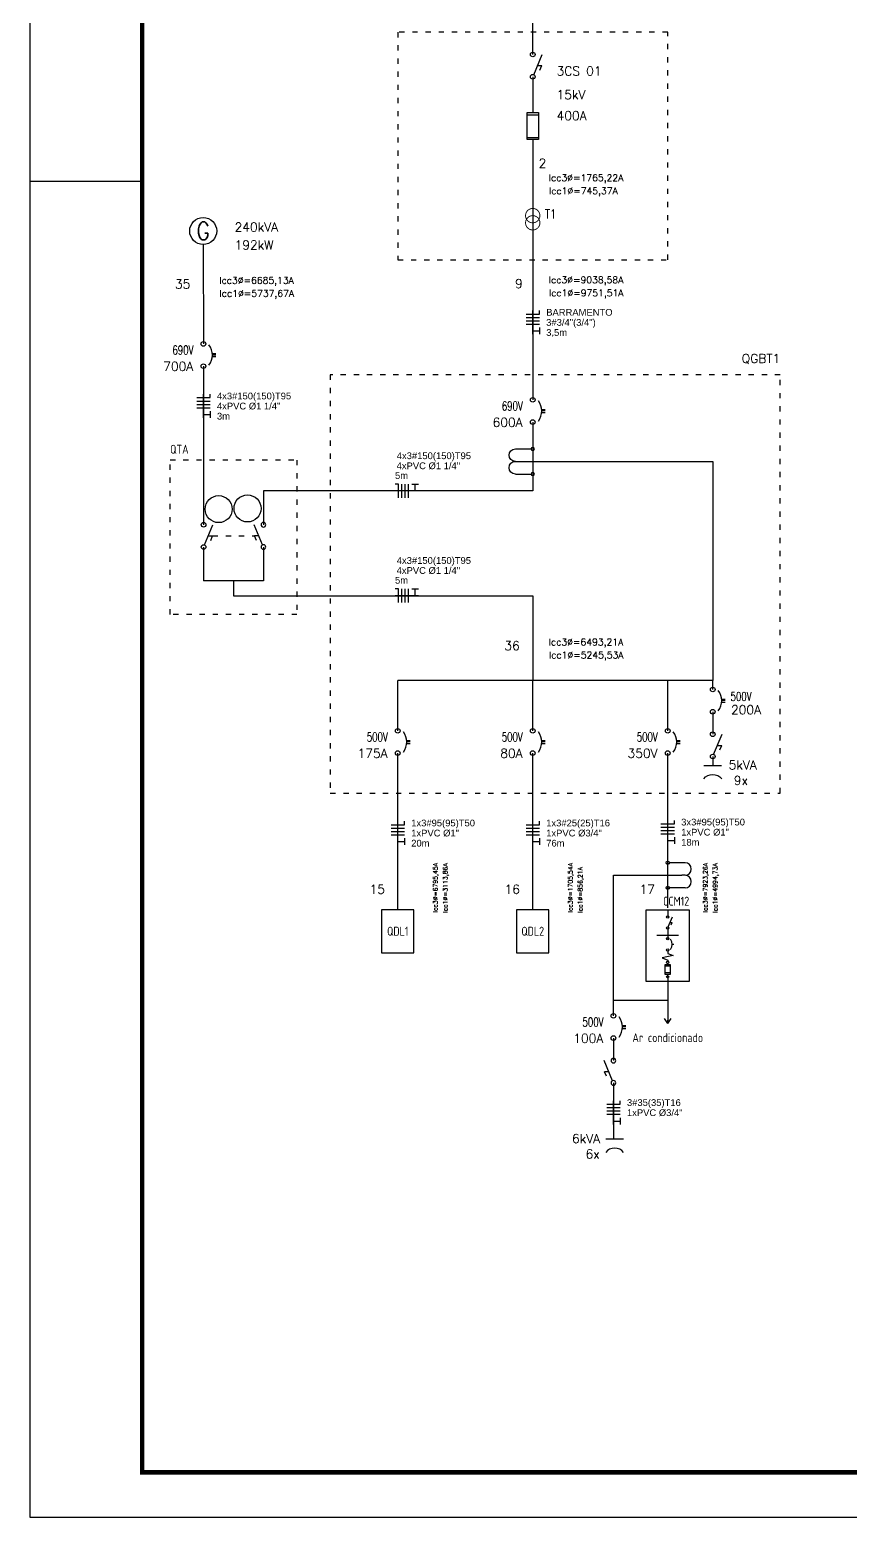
# Model space of a CAD drawing. Header units: millimetres. Extents: x 940 to 1964, y 1108 to 2381.
# Drawn here: x 940 to 1122.4, y 1787.3 to 2118 of the extents above; entities that cross this region are included whole.
import ezdxf
from ezdxf.enums import TextEntityAlignment as Align

# ---------------------------------------------------------------- set-up
doc = ezdxf.new("R2010")
doc.units = ezdxf.units.MM
doc.header["$LTSCALE"] = 0.75
doc.linetypes.add('ACAD_ISO03W100', pattern=[30, 12, -18])
doc.layers.add('Alimentadores', color=7, linetype='Continuous', lineweight=25)
for name, color, linetype in [('ARQ-FOLHA', 7, 'Continuous'), ('MISC', 7, 'Continuous'), ('SYMS', 72, 'Continuous'), ('TAGS', 250, 'Continuous'), ('TERMS', 250, 'Continuous')]:
    doc.layers.add(name, color=color, linetype=linetype)
doc.styles.get("Standard").update_dxf_attribs({"font": 'arial.ttf'})
doc.styles.add('WD', font='romans.shx')
doc.styles.add('WD_IEC', font='isocp2.shx', dxfattribs={"width": 0.9, "height": 4})

# ---------------------------------------------------------------- blocks, each defined once
blk = doc.blocks.new('HXF1T2_1-')
at = {"const_width": 0.0125}
blk.add_lwpolyline([(-0.15, 0), (-0.25, 0)], dxfattribs=at)
blk.add_lwpolyline([(-0.15, 0, 1), (0.05, 0, 1)], format="xyb", close=True, dxfattribs=at)
blk.add_lwpolyline([(0.15, 0, -1), (-0.05, 0, -1), (0.15, 0), (0.25, 0)], format="xyb", dxfattribs=at)
at = {"style": 'WD', "width": 0.85}
for tag, p in [('INST', (-0.012, 0.592)), ('LOC', (-0.012, 0.42)), ('TAG1', (-0.01, 0.25)), ('RATING1', (-0.01, -0.344)), ('RATING2', (-0.01, -0.516)), ('DESC1', (-0.01, -0.687)), ('DESC2', (-0.01, -0.859)), ('DESC3', (-0.01, -1.031))]:
    blk.add_attdef(tag, text='', height=0.125, dxfattribs=at).set_placement(p, align=Align.CENTER)
at = {"style": 'WD', "flags": 9}
blk.add_attdef('WDTYPE', text='', height=0.01, dxfattribs=at).set_placement((-0.221, 0.075), align=Align.RIGHT)
at = {"color": 7, "style": 'WD', "flags": 1}
for tag, p in [('X4TERM01', (-0.25, 0)), ('X1TERM02', (0.25, 0))]:
    blk.add_attdef(tag, p, '', height=0.0125, dxfattribs=at)
at = {"linetype": 'Continuous', "style": 'WD', "flags": 9}
for tag, p in [('ASSYCODE', (0.219, 0.062)), ('CATDESC', (0.219, 0.038)), ('MFG', (0.228, 0.089)), ('CAT', (0.23, 0.108))]:
    blk.add_attdef(tag, text='', height=0.01, dxfattribs=at).set_placement(p, align=Align.CENTER)
at = {"style": 'WD', "flags": 9}
blk.add_attdef('FAMILY', (0.206, 0.131), '', height=0.01, dxfattribs=at)
at = {"linetype": 'Continuous', "style": 'WD', "flags": 8}
blk.add_attdef('TERM01', text='', height=0.125, dxfattribs=at).set_placement((-0.253, -0.031), align=Align.TOP_RIGHT)
blk.add_attdef('TERM02', text='', height=0.125, dxfattribs=at).set_placement((0.25, -0.031), align=Align.TOP_LEFT)
blk = doc.blocks.new('HCB1')
blk.add_line((0, 0.173), (0, 0.126))
for centre in [(-0.155, 0), (0.155, 0)]:
    blk.add_circle(centre, 0.0322)
blk.add_arc((0, -0.109), 0.234, 53.1301, 126.8699)
at = {"style": 'WD', "width": 0.7}
for tag, p in [('INST', (0, 0.826)), ('DESC1', (0, 0.5)), ('LOC', (0, 0.656)), ('DESC2', (0, 0.344)), ('RATING1', (0, -0.188)), ('XREF', (0, -0.344))]:
    blk.add_attdef(tag, text='', height=0.125, dxfattribs=at).set_placement(p, align=Align.CENTER)
at = {"style": 'WD'}
blk.add_attdef('TAG1', text='', height=0.125, dxfattribs=at).set_placement((0, 0.188), align=Align.CENTER)
for tag, p in [('X2LINK', (0, 0.219)), ('X8LINK', (0, 0))]:
    blk.add_attdef(tag, p, '', height=0.01, dxfattribs=at)
for tag, p, height, flags in [('X4TERM01', (-0.188, 0), 0.0125, 1), ('X1TERM02', (0.188, 0), 0.0125, 1), ('FAMILY', (0.205, 0.152), 0.01, 9), ('CONTACT', (0.205, 0.133), 0.01, 9)]:
    blk.add_attdef(tag, p, '', height=height, dxfattribs=dict(at, flags=flags))
at = {"linetype": 'Continuous', "style": 'WD', "flags": 9}
for tag, p in [('ASSYCODE', (0.219, 0.062)), ('MFG', (0.228, 0.089)), ('CAT', (0.23, 0.108))]:
    blk.add_attdef(tag, text='', height=0.01, dxfattribs=at).set_placement(p, align=Align.CENTER)
at = {"linetype": 'Continuous', "style": 'WD', "flags": 8}
blk.add_attdef('TERM01', text='', height=0.125, dxfattribs=at).set_placement((-0.25, -0.031), align=Align.TOP_RIGHT)
blk.add_attdef('TERM02', text='', height=0.125, dxfattribs=at).set_placement((0.25, -0.031), align=Align.TOP_LEFT)
blk = doc.blocks.new('HCB11ML')
for p, q in [((0, 0.173), (0, 0.126)), ((0.188, 0), (0.25, 0)), ((0.25, 0), (0.312, 0.156)), ((0.312, 0.156), (0.375, -0.156)), ((0.375, -0.156), (0.438, 0)), ((0.438, 0), (0.467, 0)), ((0.562, 0), (0.531, 0)), ((0.562, 0.07), (0.844, 0.07)), ((0.562, -0.07), (0.562, 0.07)), ((0.609, 0.07), (0.609, -0.07)), ((0.797, 0.07), (0.797, -0.07)), ((0.844, 0.07), (0.844, -0.07)), ((0.875, 0), (0.844, 0)), ((0.844, -0.07), (0.562, -0.07))]:
    blk.add_line(p, q)
for centre in [(-0.155, 0), (0.155, 0), (0.499, 0), (0.905, 0)]:
    blk.add_circle(centre, 0.0322)
blk.add_arc((0, -0.109), 0.234, 53.1301, 126.8699)
at = {"style": 'WD', "width": 0.7}
for tag, p in [('INST', (0, 0.826)), ('DESC1', (0, 0.5)), ('DESC2', (0, 0.344)), ('LOC', (0, 0.656)), ('RATING1', (0, -0.188)), ('XREF', (0, -0.344))]:
    blk.add_attdef(tag, text='', height=0.125, dxfattribs=at).set_placement(p, align=Align.CENTER)
at = {"style": 'WD'}
for tag, p in [('TAG1', (0, 0.188)), ('MISC', (0.688, 0.125))]:
    blk.add_attdef(tag, text='', height=0.125, dxfattribs=at).set_placement(p, align=Align.CENTER)
for tag, p, height, flags in [('X4TERM01', (-0.188, 0), 0.0125, 1), ('X2LINK', (0, 0.219), 0.01, 1), ('X8LINK', (0, 0), 0.01, 1), ('FAMILY', (0.205, 0.152), 0.01, 9), ('CONTACT', (0.205, 0.133), 0.01, 9), ('X1TERM02', (0.938, 0), 0.0125, 1)]:
    blk.add_attdef(tag, p, '', height=height, dxfattribs=dict(at, flags=flags))
at = {"linetype": 'Continuous', "style": 'WD', "flags": 9}
for tag, p in [('ASSYCODE', (0.219, 0.062)), ('MFG', (0.228, 0.089)), ('CAT', (0.23, 0.108))]:
    blk.add_attdef(tag, text='', height=0.01, dxfattribs=at).set_placement(p, align=Align.CENTER)
at = {"linetype": 'Continuous', "style": 'WD', "flags": 8}
blk.add_attdef('TERM01', text='', height=0.125, dxfattribs=at).set_placement((-0.25, -0.031), align=Align.TOP_RIGHT)
blk.add_attdef('TERM02', text='', height=0.125, dxfattribs=at).set_placement((1, -0.031), align=Align.TOP_LEFT)
blk = doc.blocks.new('HDS11')
for p, q in [((0.126, 0.013), (-0.156, 0.13)), ((0, 0.065), (0, 0.125)), ((0.062, 0.099), (0, 0.125))]:
    blk.add_line(p, q)
for centre in [(-0.155, 0), (0.155, 0)]:
    blk.add_circle(centre, 0.0322)
at = {"style": 'WD', "width": 0.7}
for tag, p in [('INST', (0, 0.625)), ('LOC', (0, 0.469)), ('RATING1', (0, 0.156)), ('XREF', (0, -0.236)), ('DESC1', (0, -0.406)), ('DESC2', (0, -0.562))]:
    blk.add_attdef(tag, text='', height=0.125, dxfattribs=at).set_placement(p, align=Align.CENTER)
at = {"style": 'WD'}
blk.add_attdef('TAG1', text='', height=0.125, dxfattribs=at).set_placement((0, 0.312), align=Align.CENTER)
for tag, p in [('X2LINK', (0, 0.438)), ('X8LINK', (0, -0.016))]:
    blk.add_attdef(tag, p, '', height=0.01, dxfattribs=at)
for tag, p, height, flags in [('X4TERM01', (-0.188, 0), 0.0125, 1), ('X1TERM02', (0.188, 0), 0.0125, 1), ('FAMILY', (0.206, 0.131), 0.01, 9), ('CONTACT', (0.206, 0.04), 0.01, 9)]:
    blk.add_attdef(tag, p, '', height=height, dxfattribs=dict(at, flags=flags))
at = {"linetype": 'Continuous', "style": 'WD', "flags": 9}
for tag, p in [('ASSYCODE', (0.219, 0.062)), ('MFG', (0.228, 0.089)), ('CAT', (0.23, 0.108))]:
    blk.add_attdef(tag, text='', height=0.01, dxfattribs=at).set_placement(p, align=Align.CENTER)
at = {"linetype": 'Continuous', "style": 'WD', "flags": 8}
blk.add_attdef('TERM01', text='', height=0.125, dxfattribs=at).set_placement((-0.25, -0.031), align=Align.TOP_RIGHT)
blk.add_attdef('TERM02', text='', height=0.125, dxfattribs=at).set_placement((0.25, -0.031), align=Align.TOP_LEFT)
blk = doc.blocks.new('HC01_P')
for q in [(0.125, 0.062), (0.125, -0.062), (0.094, 0)]:
    blk.add_line((0.031, 0), q)
at = {"style": 'WD', "width": 0.7}
for tag, p in [('DESC1', (0.031, 0.406)), ('DESC2', (0.031, 0.25))]:
    blk.add_attdef(tag, text='', height=0.125, dxfattribs=at).set_placement(p, align=Align.RIGHT)
for tag, p in [('INST', (0.156, 0.406)), ('LOC', (0.156, 0.25))]:
    blk.add_attdef(tag, p, '', height=0.125, dxfattribs=at)
at = {"style": 'WD'}
for tag, p, height in [('X2LINK', (0.062, 0.125), 0.01), ('TAG1', (0.156, 0.094), 0.125), ('X8LINK', (0.062, -0.125), 0.01)]:
    blk.add_attdef(tag, p, '', height=height, dxfattribs=at)
for tag, p, height, flags in [('X1TERM01', (0.094, 0), 0.0125, 1), ('X1TERMDESC01', (0.101, 0.021), 0.01, 1), ('FAMILY', (0.205, 0.059), 0.01, 9)]:
    blk.add_attdef(tag, p, '', height=height, dxfattribs=dict(at, flags=flags))
at = {"linetype": 'Continuous', "style": 'WD', "flags": 9}
for tag, p in [('ASSYCODE', (0.29, 0.035)), ('MFG', (0.29, 0.057)), ('CAT', (0.292, 0.077))]:
    blk.add_attdef(tag, text='', height=0.01, dxfattribs=at).set_placement(p, align=Align.CENTER)
at = {"linetype": 'Continuous', "style": 'WD', "flags": 8}
blk.add_attdef('TERM01', text='', height=0.125, dxfattribs=at).set_placement((0.156, -0.047), align=Align.TOP_LEFT)
blk = doc.blocks.new('HMO12')
blk.add_circle((0, 0), 0.188)
at = {"style": 'WD'}
for tag, width, p in [('INST', 0.7, (-0.026, 0.559)), ('LOC', 0.7, (-0.026, 0.39)), ('TAG1', 0.9, (-0.031, 0.234)), ('RATING1', 0.8, (0, 0))]:
    blk.add_attdef(tag, text='', height=0.125, dxfattribs=dict(at, width=width)).set_placement(p, align=Align.CENTER)
at = {"style": 'WD', "flags": 1}
for tag, p in [('X4TERM01', (-0.188, 0)), ('X1TERM02', (0.188, 0)), ('X0TERM03', (0.133, -0.133))]:
    blk.add_attdef(tag, p, '', height=0.0125, dxfattribs=at)
at = {"linetype": 'Continuous', "style": 'WD', "flags": 9}
blk.add_attdef('ASSYCODE', text='', height=0.01, dxfattribs=at).set_placement((0, 0.125), align=Align.CENTER)
at = {"style": 'WD', "flags": 9}
blk.add_attdef('FAMILY', text='', height=0.01, dxfattribs=at).set_placement((-0.005, 0.17), align=Align.CENTER)
at = {"linetype": 'Continuous', "style": 'WD', "flags": 1}
for tag, p in [('MFG', (0, 0.14)), ('CAT', (0, 0.159))]:
    blk.add_attdef(tag, text='', height=0.01, dxfattribs=at).set_placement(p, align=Align.MIDDLE)
at = {"style": 'WD'}
for tag, p, width in [('DESC1', (1.126, 0.046), 0.9), ('DESC2', (1.126, -0.11), 0.9), ('DESC3', (1.126, -0.266), 0.9), ('RATING3', (1.125, -0.423), 0.8), ('RATING4', (1.125, -0.579), 0.8), ('WDTAGALT', (1.125, -0.75), 0.7)]:
    blk.add_attdef(tag, p, '', height=0.125, dxfattribs=dict(at, width=width))
at = {"linetype": 'Continuous', "style": 'WD'}
blk.add_attdef('TERM01', text='', height=0.125, dxfattribs=at).set_placement((-0.231, -0.035), align=Align.TOP_RIGHT)
at = {"style": 'WD', "width": 0.8}
blk.add_attdef('RATING2', text='', height=0.125, dxfattribs=at).set_placement((0.001, -0.016), align=Align.TOP_CENTER)
at = {"linetype": 'Continuous', "style": 'WD'}
for tag, p in [('TERM02', (0.231, -0.035)), ('TERM03', (0.062, -0.219))]:
    blk.add_attdef(tag, text='', height=0.125, dxfattribs=at).set_placement(p, align=Align.TOP_LEFT)
blk = doc.blocks.new('HFU0')
for p, q in [((-0.188, -0.078), (-0.188, 0.078)), ((-0.188, 0.078), (0.188, 0.078)), ((-0.156, 0.078), (-0.156, -0.078)), ((0.156, 0.078), (0.156, -0.078)), ((0.188, 0.078), (0.188, -0.078)), ((0.188, -0.078), (-0.188, -0.078))]:
    blk.add_line(p, q)
at = {"style": 'WD', "width": 0.7}
for tag, p in [('INST', (0, 0.328)), ('LOC', (0, 0.172)), ('DESC1', (0.007, -0.262)), ('DESC2', (0.007, -0.419)), ('DESC3', (0, -0.578))]:
    blk.add_attdef(tag, text='', height=0.125, dxfattribs=at).set_placement(p, align=Align.CENTER)
at = {"style": 'WD', "flags": 1}
for tag, p in [('X4TERM01', (-0.188, 0)), ('X1TERM02', (0.188, 0))]:
    blk.add_attdef(tag, p, '', height=0.01, dxfattribs=at)
at = {"style": 'WD', "width": 0.7}
blk.add_attdef('RATING1', text='', height=0.0938, dxfattribs=at).set_placement((0, 0), align=Align.MIDDLE_CENTER)
at = {"linetype": 'Continuous', "style": 'WD', "flags": 9}
for tag, p in [('ASSYCODE', (0.156, 0.118)), ('MFG', (0.156, 0.083)), ('CAT', (0.156, 0.102))]:
    blk.add_attdef(tag, text='', height=0.01, dxfattribs=at).set_placement(p, align=Align.CENTER)
at = {"linetype": 'Continuous', "style": 'WD', "width": 0.7, "flags": 8}
blk.add_attdef('TERM01', text='', height=0.1, dxfattribs=at).set_placement((-0.25, -0.016), align=Align.TOP_RIGHT)
blk.add_attdef('TERM02', text='', height=0.1, dxfattribs=at).set_placement((0.25, -0.016), align=Align.TOP_LEFT)
blk = doc.blocks.new('NFFFT')
for p, q in [((-2, 6), (2, 6)), ((-2, 5), (2, 5)), ((0, 0), (0, 7)), ((2, 6), (2, 7)), ((-2, 4), (2, 4)), ((-2, 3), (2, 3)), ((0, 1), (2, 1)), ((2, 2), (2, 0))]:
    blk.add_line(p, q)
for tag, p in [('BITOLA', (4, 6.5)), ('DUTO', (4, 3.5)), ('DISTANCIA', (4, 0.5))]:
    blk.add_attdef(tag, text='', height=2).set_placement(p, align=Align.MIDDLE_LEFT)
blk = doc.blocks.new('FOLHA A1')
at = {"layer": 'ARQ-FOLHA'}
for p, q in [((0, 0), (0, -594)), ((0, -297), (25, -297)), ((0, -594), (841, -594))]:
    blk.add_line(p, q, dxfattribs=at)
at = {"layer": 'ARQ-FOLHA', "const_width": 1}
blk.add_lwpolyline([(25, -10), (25, -584), (831, -584), (831, -10), (25, -10)], dxfattribs=at)
blk = doc.blocks.new('HCA1')
blk.add_line((-0.031, 0.062), (-0.031, -0.062))
blk.add_arc((0.109, 0), 0.0781, 126.8699, 233.1301)
at = {"style": 'WD'}
for tag, width, p in [('INST', 0.7, (0, 0.888)), ('LOC', 0.7, (0, 0.719)), ('DESC1', 0.7, (0, 0.562)), ('DESC2', 0.7, (0, 0.406)), ('RATING1', 0.9, (0.006, 0.094))]:
    blk.add_attdef(tag, text='', height=0.125, dxfattribs=dict(at, width=width)).set_placement(p, align=Align.CENTER)
blk.add_attdef('TAG1', text='', height=0.125, dxfattribs=at).set_placement((0, 0.25), align=Align.CENTER)
for tag, p, height, flags in [('FAMILY', (0.205, 0.152), 0.01, 9), ('X4TERM01', (-0.031, 0), 0.0125, 1), ('X1TERM02', (0.031, 0), 0.0125, 1)]:
    blk.add_attdef(tag, p, '', height=height, dxfattribs=dict(at, flags=flags))
at = {"linetype": 'Continuous', "style": 'WD', "flags": 9}
for tag, p in [('CAT', (0.23, 0.108)), ('ASSYCODE', (0.219, 0.062)), ('MFG', (0.228, 0.089))]:
    blk.add_attdef(tag, text='', height=0.01, dxfattribs=at).set_placement(p, align=Align.CENTER)
at = {"linetype": 'Continuous', "style": 'WD', "flags": 8}
blk.add_attdef('TERM01', text='', height=0.125, dxfattribs=at).set_placement((-0.094, -0.047), align=Align.TOP_RIGHT)
blk.add_attdef('TERM02', text='', height=0.125, dxfattribs=at).set_placement((0.094, -0.047), align=Align.TOP_LEFT)
at = {"style": 'WD', "width": 0.9}
blk.add_attdef('RATING2', text='', height=0.125, dxfattribs=at).set_placement((0.006, -0.203), align=Align.TOP_CENTER)
blk = doc.blocks.new('*U63')
for p, q in [((-2, 6), (2, 6)), ((-2, 5), (2, 5)), ((0, 0), (0, 7)), ((2, 6), (2, 7)), ((-2, 4), (2, 4)), ((-2, 3), (2, 3)), ((0, 1), (2, 1)), ((2, 2), (2, 0))]:
    blk.add_line(p, q)
for tag, p in [('DISTANCIA', (4.59, 7.02)), ('DUTO', (7.49, 6.54)), ('BITOLA', (10.47, 6.5))]:
    blk.add_attdef(tag, text='', height=2).set_placement(p, align=Align.MIDDLE_LEFT)
blk = doc.blocks.new('HXF1PT')
for p, q in [((-0.25, 0.344), (-0.25, 0.032)), ((0, 0.344), (0, 0.281)), ((0.25, 0.344), (0.25, 0.032))]:
    blk.add_line(p, q)
for centre in [(-0.249, 0), (0.249, 0)]:
    blk.add_circle(centre, 0.0322)
for centre in [(-0.125, 0.344), (0.125, 0.344)]:
    blk.add_arc(centre, 0.125, 0, 180)
at = {"style": 'WD', "width": 0.7}
for tag, p in [('INST', (-0.388, 0.577)), ('DESC1', (-0.388, 0.252)), ('LOC', (-0.388, 0.408)), ('DESC2', (-0.388, 0.095))]:
    blk.add_attdef(tag, text='', height=0.125, dxfattribs=at).set_placement(p, align=Align.RIGHT)
at = {"style": 'WD'}
blk.add_attdef('TAG1', (0.368, 0.188), '', height=0.125, dxfattribs=at)
for tag, p, height, flags in [('X4TERM01', (-0.281, 0), 0.0125, 1), ('X1TERM02', (0.281, 0), 0.0125, 1), ('FAMILY', (0.304, 0.191), 0.01, 9), ('X8TERM01', (-0.249, -0.032), 0.0125, 1), ('X8TERM02', (0.249, -0.032), 0.0125, 1)]:
    blk.add_attdef(tag, p, '', height=height, dxfattribs=dict(at, flags=flags))
blk.add_attdef('TYPE', text='', height=0.125, dxfattribs=at).set_placement((0, 0.125), align=Align.CENTER)
at = {"linetype": 'Continuous', "style": 'WD', "flags": 9}
for tag, p in [('ASSYCODE', (0.329, 0.119)), ('MFG', (0.327, 0.143)), ('CAT', (0.329, 0.162))]:
    blk.add_attdef(tag, text='', height=0.01, dxfattribs=at).set_placement(p, align=Align.CENTER)
at = {"style": 'WD', "width": 0.7}
blk.add_attdef('RATING1', (0.368, 0.031), '', height=0.125, dxfattribs=at)
at = {"linetype": 'Continuous', "style": 'WD', "flags": 8}
for tag, p in [('TERM01', (-0.188, -0.031)), ('TERM02', (0.328, -0.031))]:
    blk.add_attdef(tag, text='', height=0.125, dxfattribs=at).set_placement(p, align=Align.TOP_LEFT)
blk = doc.blocks.new('CC')

msp = doc.modelspace()

# ---------------------------------------------------------------- linework, layer by layer
at = {"ltscale": 0.13}
for p, q in [((1051.8, 2112.46), (1051.8, 2140.99)), ((1051.8, 2107.51), (1051.8, 2099.53)), ((1051.8, 2093.54), (1051.8, 2079.84)), ((1051.8, 2087.65), (1051.8, 2035.7)), ((978.56, 2070.25), (978.6, 2048.14)), ((980.58, 2045.98), (981.34, 2045.98)), ((980.58, 2045.34), (981.34, 2045.34)), ((1051.8, 2030.75), (1051.8, 2015.43)), ((1053.78, 2033.54), (1054.55, 2033.54)), ((1053.78, 2032.91), (1054.55, 2032.91)), ((1051.8, 2015.43), (991.95, 2015.43)), ((991.95, 2015.43), (991.95, 2007.93)), ((978.65, 2002.97), (978.65, 1995.48)), ((991.95, 2002.97), (991.95, 1995.48)), ((991.95, 1995.48), (978.65, 1995.48)), ((985.3, 1995.48), (985.3, 1992.15)), ((985.3, 1992.15), (1051.8, 1992.15)), ((1051.8, 1992.15), (1051.8, 1973.29)), ((1021.8, 1962.12), (1021.8, 1973.29)), ((1021.8, 1962.12), (1021.8, 1973.29)), ((1051.8, 1962.13), (1051.8, 1973.29)), ((1081.8, 1962.12), (1081.8, 1973.29)), ((1093.78, 1969.15), (1094.54, 1969.15)), ((1093.78, 1968.51), (1094.54, 1968.51)), ((1023.78, 1959.96), (1024.54, 1959.96)), ((1023.78, 1959.32), (1024.54, 1959.32)), ((1053.78, 1959.96), (1054.54, 1959.96)), ((1053.78, 1959.32), (1054.54, 1959.32)), ((1083.78, 1959.96), (1084.54, 1959.96)), ((1083.78, 1959.32), (1084.54, 1959.32)), ((1021.8, 1922.34), (1021.8, 1957.16)), ((1051.8, 1922.34), (1051.8, 1957.16)), ((1081.8, 1922.75), (1081.8, 1957.16)), ((1081.8, 1922.34), (1081.8, 1920.75)), ((1081.8, 1918.27), (1081.8, 1916.68)), ((1079.4, 1916.68), (1084.19, 1916.68)), ((1081.8, 1916.68), (1081.8, 1915.88)), ((1081.8, 1907.41), (1081.8, 1897.04)), ((1071.72, 1896.6), (1072.49, 1896.6)), ((1071.72, 1895.96), (1072.49, 1895.96))]:
    msp.add_line(p, q, dxfattribs=at)
at = {"linetype": 'ByBlock', "ltscale": 0.13}
for p, q in [((978.6, 2043.18), (978.65, 2007.93)), ((1048.66, 2021.99), (1091.8, 2021.99)), ((1091.8, 2021.99), (1091.8, 1973.29)), ((1091.8, 1971.31), (1091.8, 1973.29)), ((1091.8, 1966.35), (1091.8, 1961.35)), ((1091.8, 1956.4), (1091.8, 1954.42)), ((1069.74, 1902.23), (1069.74, 1929.99)), ((1069.74, 1929.99), (1084.94, 1929.99)), ((1069.74, 1902.23), (1081.8, 1902.23)), ((1069.74, 1898.76), (1069.74, 1902.23)), ((1069.74, 1893.8), (1069.74, 1888.8)), ((1069.74, 1883.84), (1069.74, 1871.35))]:
    msp.add_line(p, q, dxfattribs=at)
at = {"linetype": 'ACAD_ISO03W100', "ltscale": 0.13}
msp.add_line((980.65, 2005.45), (989.96, 2005.45), dxfattribs=at)
at = {"lineweight": 30, "ltscale": 0.13}
msp.add_line((1091.8, 1973.29), (1021.8, 1973.29), dxfattribs=at)
at = {"linetype": 'ACAD_ISO03W100', "ltscale": 0.13}
for points in [[(1021.82, 2066.84), (1081.82, 2066.84), (1081.8, 2117.45), (1021.8, 2117.45)], [(1006.8, 1948.29), (1106.8, 1948.29), (1106.8, 2041.29), (1006.8, 2041.29)], [(971.2, 2022.37), (999.4, 2022.32), (999.4, 1987.94), (971.2, 1987.99)]]:
    msp.add_lwpolyline(points, close=True, dxfattribs=at)
at = {"ltscale": 0.13}
for points in [[(1018.2, 1912.77), (1025.39, 1912.77), (1025.39, 1922.34), (1018.2, 1922.34)], [(1048.2, 1912.77), (1055.39, 1912.77), (1055.39, 1922.34), (1048.2, 1922.34)], [(1077.01, 1922.34), (1086.58, 1922.34), (1086.58, 1906.38), (1077.01, 1906.38)]]:
    msp.add_lwpolyline(points, close=True, dxfattribs=at)

# ---------------------------------------------------------------- block references
at = {"xscale": 0.748125, "yscale": 0.748125, "zscale": 0.748125}
for p, values in [((1051.8, 2050.29), {'BITOLA': 'BARRAMENTO', 'DUTO': '3#3/4"(3/4")', 'DISTANCIA': '3,5m'}), ((978.62, 2031.69), {'BITOLA': '4x3#150(150)T95', 'DUTO': '4xPVC Ø1 1/4"', 'DISTANCIA': '3m'}), ((1021.8, 1936.76), {'BITOLA': '1x3#95(95)T50', 'DUTO': '1xPVC Ø1"', 'DISTANCIA': '20m'}), ((1051.8, 1936.76), {'BITOLA': '1x3#25(25)T16', 'DUTO': '1xPVC Ø3/4"', 'DISTANCIA': '76m'}), ((1081.8, 1936.96), {'BITOLA': '3x3#95(95)T50', 'DUTO': '1xPVC Ø1"', 'DISTANCIA': '18m'})]:
    msp.add_blockref('NFFFT', p, dxfattribs=at).add_auto_attribs(values)
at = {"ltscale": 0.13}
ref = msp.add_blockref('HCB1', (978.6, 2045.66), dxfattribs=dict(at, xscale=15.96, yscale=15.96, zscale=15.96, rotation=270))
ref.add_attrib('RATING1', '690V', dxfattribs={"layer": 'MISC', "height": 1.995, "style": 'WD', "width": 0.7}).set_placement((976.39, 2045.16), align=Align.BOTTOM_RIGHT)
ref.add_attrib('TERM01', '700A', dxfattribs={"layer": 'TERMS', "linetype": 'Continuous', "height": 1.995, "style": 'WD', "flags": 8}).set_placement((976.33, 2041.54), align=Align.BOTTOM_RIGHT)
ref = msp.add_blockref('*U63', (1026.44, 2015.43), dxfattribs=dict(xscale=0.748125, yscale=0.748125, zscale=0.748125, rotation=90))
ref.add_attrib('BITOLA', '4x3#150(150)T95', dxfattribs={"height": 1.4963}).set_placement((1021.58, 2023.26), align=Align.MIDDLE_LEFT)
ref.add_attrib('DUTO', '4xPVC Ø1 1/4"', dxfattribs={"height": 1.4963}).set_placement((1021.55, 2021.03), align=Align.MIDDLE_LEFT)
ref.add_attrib('DISTANCIA', '5m', dxfattribs={"height": 1.496}).set_placement((1021.19, 2018.86), align=Align.MIDDLE_LEFT)
ref = msp.add_blockref('*U63', (1026.44, 1992.15), dxfattribs=dict(xscale=0.748125, yscale=0.748125, zscale=0.748125, rotation=90))
ref.add_attrib('BITOLA', '4x3#150(150)T95', dxfattribs={"height": 1.4963}).set_placement((1021.58, 1999.98), align=Align.MIDDLE_LEFT)
ref.add_attrib('DUTO', '4xPVC Ø1 1/4"', dxfattribs={"height": 1.4963}).set_placement((1021.55, 1997.76), align=Align.MIDDLE_LEFT)
ref.add_attrib('DISTANCIA', '5m', dxfattribs={"height": 1.496}).set_placement((1021.19, 1995.58), align=Align.MIDDLE_LEFT)
ref = msp.add_blockref('NFFFT', (1069.74, 1874.61), dxfattribs=dict(xscale=0.748125, yscale=0.748125, zscale=0.748125))
ref.add_attrib('BITOLA', '3#35(35)T16', dxfattribs={"height": 1.4963}).set_placement((1072.74, 1879.47), align=Align.MIDDLE_LEFT)
ref.add_attrib('DUTO', '1xPVC Ø3/4"', dxfattribs={"height": 1.4963}).set_placement((1072.74, 1877.22), align=Align.MIDDLE_LEFT)
at = {"layer": 'Alimentadores', "linetype": 'ByBlock', "ltscale": 0.13}
ref = msp.add_blockref('CC', (-228.76, -245.63), dxfattribs=at)
ref.add_attrib('Nº', '2', (1053.1, 2087.31), dxfattribs={"layer": '0', "linetype": 'ByBlock', "ltscale": 0.13, "height": 2, "style": 'WD'})
ref.add_attrib('ICC 3Ø', 'Icc3Ø=1765,22A', (1055.35, 2084.31), dxfattribs={"layer": '0', "linetype": 'ByBlock', "ltscale": 0.13, "height": 1.5, "style": 'WD'})
ref.add_attrib('ICC1Ø', 'Icc1Ø=745,37A', (1055.4, 2081.41), dxfattribs={"layer": '0', "linetype": 'ByBlock', "ltscale": 0.13, "height": 1.5, "style": 'WD'})
ref = msp.add_blockref('CC', (-301.98, -268.44), dxfattribs=at)
ref.add_attrib('Nº', '35', (972.28, 2060.43), dxfattribs={"layer": '0', "linetype": 'ByBlock', "ltscale": 0.13, "height": 2, "style": 'WD'})
ref.add_attrib('ICC 3Ø', 'Icc3Ø=6685,13A', (982.13, 2061.5), dxfattribs={"layer": '0', "linetype": 'ByBlock', "ltscale": 0.13, "height": 1.5, "style": 'WD'})
ref.add_attrib('ICC1Ø', 'Icc1Ø=5737,67A', (982.18, 2058.6), dxfattribs={"layer": '0', "linetype": 'ByBlock', "ltscale": 0.13, "height": 1.5, "style": 'WD'})
ref = msp.add_blockref('CC', (-228.76, -268.33), dxfattribs=at)
ref.add_attrib('Nº', '9', (1047.87, 2060.54), dxfattribs={"layer": '0', "linetype": 'ByBlock', "ltscale": 0.13, "height": 2, "style": 'WD'})
ref.add_attrib('ICC 3Ø', 'Icc3Ø=9038,58A', (1055.35, 2061.61), dxfattribs={"layer": '0', "linetype": 'ByBlock', "ltscale": 0.13, "height": 1.5, "style": 'WD'})
ref.add_attrib('ICC1Ø', 'Icc1Ø=9751,51A', (1055.4, 2058.71), dxfattribs={"layer": '0', "linetype": 'ByBlock', "ltscale": 0.13, "height": 1.5, "style": 'WD'})
ref = msp.add_blockref('CC', (-228.77, -348.83), dxfattribs=at)
ref.add_attrib('Nº', '36', (1045.5, 1980.03), dxfattribs={"layer": '0', "linetype": 'ByBlock', "ltscale": 0.13, "height": 2, "style": 'WD'})
ref.add_attrib('ICC 3Ø', 'Icc3Ø=6493,21A', (1055.34, 1981.1), dxfattribs={"layer": '0', "linetype": 'ByBlock', "ltscale": 0.13, "height": 1.5, "style": 'WD'})
ref.add_attrib('ICC1Ø', 'Icc1Ø=5245,53A', (1055.4, 1978.21), dxfattribs={"layer": '0', "linetype": 'ByBlock', "ltscale": 0.13, "height": 1.5, "style": 'WD'})
ref = msp.add_blockref('CC', (3351.8, 648.66), dxfattribs=dict(at, rotation=90))
ref.add_attrib('Nº', '15', (1015.52, 1925.9), dxfattribs={"layer": '0', "linetype": 'ByBlock', "ltscale": 0.13, "height": 2, "style": 'WD'})
ref.add_attrib('ICC 3Ø', 'Icc3Ø=6795,45A', (1030.65, 1921.7), dxfattribs={"layer": '0', "linetype": 'ByBlock', "ltscale": 0.13, "height": 1, "rotation": 90, "style": 'WD'})
ref.add_attrib('ICC1Ø', 'Icc1Ø=3113,86A', (1032.86, 1921.64), dxfattribs={"layer": '0', "linetype": 'ByBlock', "ltscale": 0.13, "height": 1, "rotation": 90, "style": 'WD'})
ref = msp.add_blockref('CC', (3381.8, 648.66), dxfattribs=dict(at, rotation=90))
ref.add_attrib('Nº', '16', (1045.52, 1925.9), dxfattribs={"layer": '0', "linetype": 'ByBlock', "ltscale": 0.13, "height": 2, "style": 'WD'})
ref.add_attrib('ICC 3Ø', 'Icc3Ø=1705,54A', (1060.65, 1921.7), dxfattribs={"layer": '0', "linetype": 'ByBlock', "ltscale": 0.13, "height": 1, "rotation": 90, "style": 'WD'})
ref.add_attrib('ICC1Ø', 'Icc1Ø=856,21A', (1062.86, 1921.64), dxfattribs={"layer": '0', "linetype": 'ByBlock', "ltscale": 0.13, "height": 1, "rotation": 90, "style": 'WD'})
ref = msp.add_blockref('CC', (3411.8, 648.66), dxfattribs=dict(at, rotation=90))
ref.add_attrib('Nº', '17', (1075.52, 1925.9), dxfattribs={"layer": '0', "linetype": 'ByBlock', "ltscale": 0.13, "height": 2, "style": 'WD'})
ref.add_attrib('ICC 3Ø', 'Icc3Ø=7923,26A', (1090.65, 1921.7), dxfattribs={"layer": '0', "linetype": 'ByBlock', "ltscale": 0.13, "height": 1, "rotation": 90, "style": 'WD'})
ref.add_attrib('ICC1Ø', 'Icc1Ø=4994,73A', (1092.86, 1921.64), dxfattribs={"layer": '0', "linetype": 'ByBlock', "ltscale": 0.13, "height": 1, "rotation": 90, "style": 'WD'})
at = {"layer": 'ARQ-FOLHA'}
msp.add_blockref('FOLHA A1', (940.01, 2381.28), dxfattribs=at)
at = {"layer": 'SYMS'}
ref = msp.add_blockref('HDS11', (1051.8, 2109.99), dxfattribs=dict(at, xscale=15.96, yscale=15.96, zscale=15.96, rotation=270))
ref.add_attrib('TERM02', '400A', dxfattribs={"layer": 'TERMS', "linetype": 'Continuous', "height": 1.995, "style": 'WD', "flags": 8}).set_placement((1057.09, 2098.86), align=Align.MIDDLE_LEFT)
ref.add_attrib('TERM01', '15kV', dxfattribs={"layer": 'TERMS', "linetype": 'Continuous', "height": 1.995, "style": 'WD', "flags": 8}).set_placement((1057.09, 2103.52), align=Align.MIDDLE_LEFT)
ref.add_attrib('TAG1', '3CS 01', dxfattribs={"layer": 'TAGS', "height": 1.995, "style": 'WD'}).set_placement((1057.09, 2108.8), align=Align.MIDDLE_LEFT)
at = {"layer": 'SYMS', "ltscale": 0.13}
for name, p, xscale, yscale, zscale, rotation in [('HFU0', (1051.8, 2096.54), 15.96, 15.96, 15.96, 89.99999999999999), ('HCB11ML', (1081.8, 1914.64), 7.98, 7.98, 7.98, 270)]:
    msp.add_blockref(name, p, dxfattribs=dict(at, xscale=xscale, yscale=yscale, zscale=zscale, rotation=rotation))
ref = msp.add_blockref('HXF1T2_1-', (1051.8, 2075.85), dxfattribs=dict(at, xscale=15.96, yscale=15.96, zscale=15.96, rotation=270))
ref.add_attrib('TAG1', 'T1', dxfattribs={"layer": 'TAGS', "height": 1.995, "style": 'WD', "width": 0.85}).set_placement((1055.79, 2076.01), align=Align.CENTER)
ref = msp.add_blockref('HMO12', (978.56, 2073.24), dxfattribs=dict(at, xscale=15.96, yscale=15.96, zscale=15.96))
ref.add_attrib('TERM02', '192kW', dxfattribs={"layer": 'TERMS', "linetype": 'Continuous', "height": 1.995, "style": 'WD'}).set_placement((985.54, 2070.12), align=Align.MIDDLE_LEFT)
ref.add_attrib('TERM01', '240kVA', dxfattribs={"layer": 'TERMS', "linetype": 'Continuous', "height": 1.995, "style": 'WD'}).set_placement((985.54, 2074.1), align=Align.MIDDLE_LEFT)
ref.add_attrib('RATING2', 'G', dxfattribs={"layer": 'MISC', "height": 3.99, "style": 'WD', "width": 0.8}).set_placement((978.56, 2073.24), align=Align.MIDDLE_CENTER)
ref = msp.add_blockref('HCB1', (1051.8, 2033.23), dxfattribs=dict(at, xscale=15.96, yscale=15.96, zscale=15.96, rotation=270))
ref.add_attrib('RATING1', '690V', dxfattribs={"layer": 'MISC', "height": 1.995, "style": 'WD', "width": 0.7}).set_placement((1049.59, 2032.72), align=Align.BOTTOM_RIGHT)
ref.add_attrib('TERM01', '600A', dxfattribs={"layer": 'TERMS', "linetype": 'Continuous', "height": 1.995, "style": 'WD', "flags": 8}).set_placement((1049.53, 2029.11), align=Align.BOTTOM_RIGHT)
at = {"layer": 'SYMS'}
for name, p, xscale, yscale, zscale, rotation in [('HXF1PT', (1051.8, 2021.99), -11.172, 11.172, 11.172, 90), ('HDS11', (978.65, 2005.45), 15.96, 15.96, 15.96, 270), ('HDS11', (991.95, 2005.45), -15.96, 15.96, 15.96, 90), ('HDS11', (1091.8, 1958.88), 15.96, 15.96, 15.96, 270), ('HXF1PT', (1081.8, 1929.99), 11.172, 11.172, 11.172, 270), ('HDS11', (1081.8, 1919.51), 7.98, 7.98, 7.98, 270), ('HC01_P', (1081.8, 1896.67), 11.97, 11.97, 11.97, 89.99999999999999), ('HDS11', (1069.74, 1886.32), -15.96, 15.96, 15.96, 90)]:
    msp.add_blockref(name, p, dxfattribs=dict(at, xscale=xscale, yscale=yscale, zscale=zscale, rotation=rotation))
at = {"layer": 'SYMS', "ltscale": 0.13, "xscale": 15.96, "yscale": 15.96, "zscale": 15.96}
for p in [(982, 2011.4), (988.41, 2011.55)]:
    msp.add_blockref('HMO12', p, dxfattribs=at)
at = {"layer": 'SYMS', "ltscale": 0.13}
ref = msp.add_blockref('HCB1', (1091.8, 1968.83), dxfattribs=dict(at, xscale=15.96, yscale=15.96, zscale=15.96, rotation=270))
ref.add_attrib('RATING1', '500V', dxfattribs={"layer": 'MISC', "height": 1.995, "style": 'WD', "width": 0.7}).set_placement((1095.77, 1968.15), align=Align.BOTTOM_LEFT)
ref.add_attrib('TERM01', '200A', dxfattribs={"layer": 'TERMS', "linetype": 'Continuous', "height": 1.995, "style": 'WD', "flags": 8}).set_placement((1095.88, 1965.2), align=Align.BOTTOM_LEFT)
ref = msp.add_blockref('HCB1', (1021.8, 1959.64), dxfattribs=dict(at, xscale=15.96, yscale=15.96, zscale=15.96, rotation=270))
ref.add_attrib('RATING1', '500V', dxfattribs={"layer": 'MISC', "height": 1.995, "style": 'WD', "width": 0.7}).set_placement((1019.58, 1959.14), align=Align.BOTTOM_RIGHT)
ref.add_attrib('TERM01', '175A', dxfattribs={"layer": 'TERMS', "linetype": 'Continuous', "height": 1.995, "style": 'WD', "flags": 8}).set_placement((1019.53, 1955.52), align=Align.BOTTOM_RIGHT)
ref = msp.add_blockref('HCB1', (1051.8, 1959.64), dxfattribs=dict(at, xscale=15.96, yscale=15.96, zscale=15.96, rotation=270))
ref.add_attrib('RATING1', '500V', dxfattribs={"layer": 'MISC', "height": 1.995, "style": 'WD', "width": 0.7}).set_placement((1049.58, 1959.14), align=Align.BOTTOM_RIGHT)
ref.add_attrib('TERM01', '80A', dxfattribs={"layer": 'TERMS', "linetype": 'Continuous', "height": 1.995, "style": 'WD', "flags": 8}).set_placement((1049.53, 1955.52), align=Align.BOTTOM_RIGHT)
ref = msp.add_blockref('HCB1', (1081.8, 1959.64), dxfattribs=dict(at, xscale=15.96, yscale=15.96, zscale=15.96, rotation=270))
ref.add_attrib('RATING1', '500V', dxfattribs={"layer": 'MISC', "height": 1.995, "style": 'WD', "width": 0.7}).set_placement((1079.58, 1959.14), align=Align.BOTTOM_RIGHT)
ref.add_attrib('TERM01', '350V', dxfattribs={"layer": 'TERMS', "linetype": 'Continuous', "height": 1.995, "style": 'WD', "flags": 8}).set_placement((1079.53, 1955.52), align=Align.BOTTOM_RIGHT)
at = {"layer": 'SYMS', "linetype": 'ByBlock', "ltscale": 0.13}
ref = msp.add_blockref('HCA1', (1091.8, 1953.42), dxfattribs=dict(at, xscale=-32, yscale=32, zscale=32, rotation=90))
ref.add_attrib('TERM01', '5kVA', dxfattribs={"layer": 'TERMS', "linetype": 'Continuous', "height": 2, "style": 'WD', "flags": 8}).set_placement((1101.59, 1954.55), align=Align.MIDDLE_RIGHT)
ref.add_attrib('TAG1', '9x', dxfattribs={"layer": 'TAGS', "height": 2, "style": 'WD'}).set_placement((1099.66, 1951.08), align=Align.MIDDLE_RIGHT)
at = {"layer": 'SYMS', "ltscale": 0.13}
ref = msp.add_blockref('HCB1', (1069.74, 1896.28), dxfattribs=dict(at, xscale=15.96, yscale=15.96, zscale=15.96, rotation=270))
ref.add_attrib('RATING1', '500V', dxfattribs={"layer": 'MISC', "height": 1.995, "style": 'WD', "width": 0.7}).set_placement((1067.53, 1895.77), align=Align.BOTTOM_RIGHT)
ref.add_attrib('TERM01', '100A', dxfattribs={"layer": 'TERMS', "linetype": 'Continuous', "height": 1.995, "style": 'WD', "flags": 8}).set_placement((1067.48, 1892.16), align=Align.BOTTOM_RIGHT)
at = {"layer": 'SYMS', "linetype": 'ByBlock', "ltscale": 0.13}
ref = msp.add_blockref('HCA1', (1070.01, 1870.35), dxfattribs=dict(at, xscale=32, yscale=32, zscale=32, rotation=270))
ref.add_attrib('TERM01', '6kVA', dxfattribs={"layer": 'TERMS', "linetype": 'Continuous', "height": 2, "style": 'WD', "flags": 8}).set_placement((1066.78, 1871.48), align=Align.MIDDLE_RIGHT)
ref.add_attrib('TAG1', '6x', dxfattribs={"layer": 'TAGS', "height": 2, "style": 'WD'}).set_placement((1066.71, 1868.02), align=Align.MIDDLE_RIGHT)

# ---------------------------------------------------------------- texts
at = {"linetype": 'ACAD_ISO03W100', "ltscale": 0.13, "style": 'WD'}
msp.add_text('QGBT1', height=1.995, dxfattribs=at).set_placement((1106.8, 2043.29), align=Align.BOTTOM_RIGHT)
at = {"ltscale": 0.13, "style": 'WD_IEC', "width": 0.9}
msp.add_text('QTA', height=1.995, dxfattribs=at).set_placement((971.2, 2023.11), align=Align.BOTTOM_LEFT)
msp.add_text('CCM12', height=1.995, dxfattribs=at).set_placement((1086.58, 1924.24), align=Align.MIDDLE_RIGHT)
for s, p in [('QDL1', (1021.8, 1917.56)), ('QDL2', (1051.8, 1917.56))]:
    msp.add_text(s, height=1.995, dxfattribs=at).set_placement(p, align=Align.MIDDLE_CENTER)
msp.add_text('Ar condicionado', height=1.995, dxfattribs=at).set_placement((1081.8, 1894.9), align=Align.TOP_CENTER)

doc.saveas('drawing.dxf')
